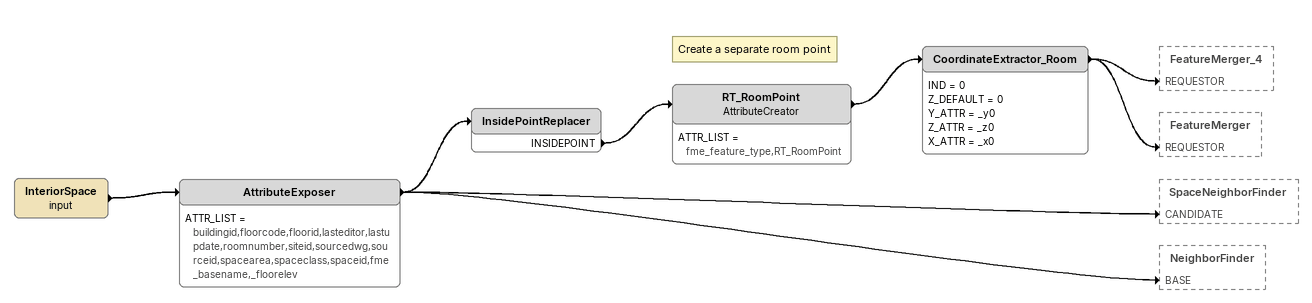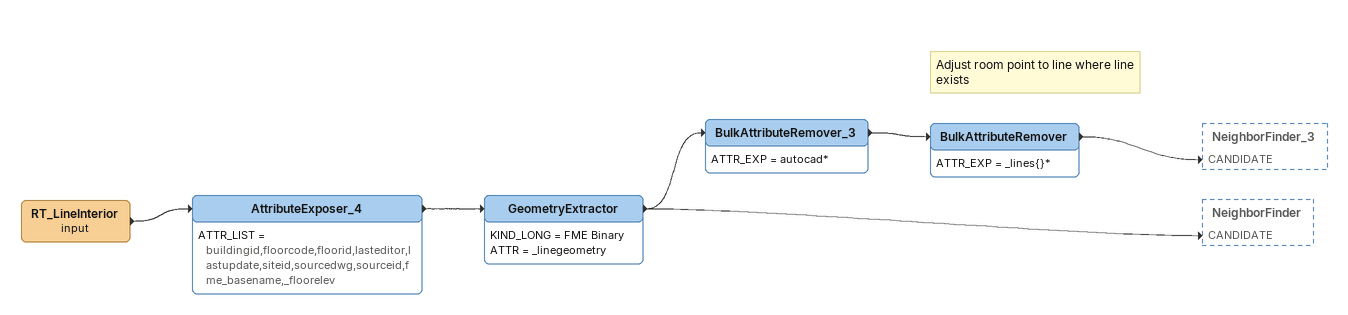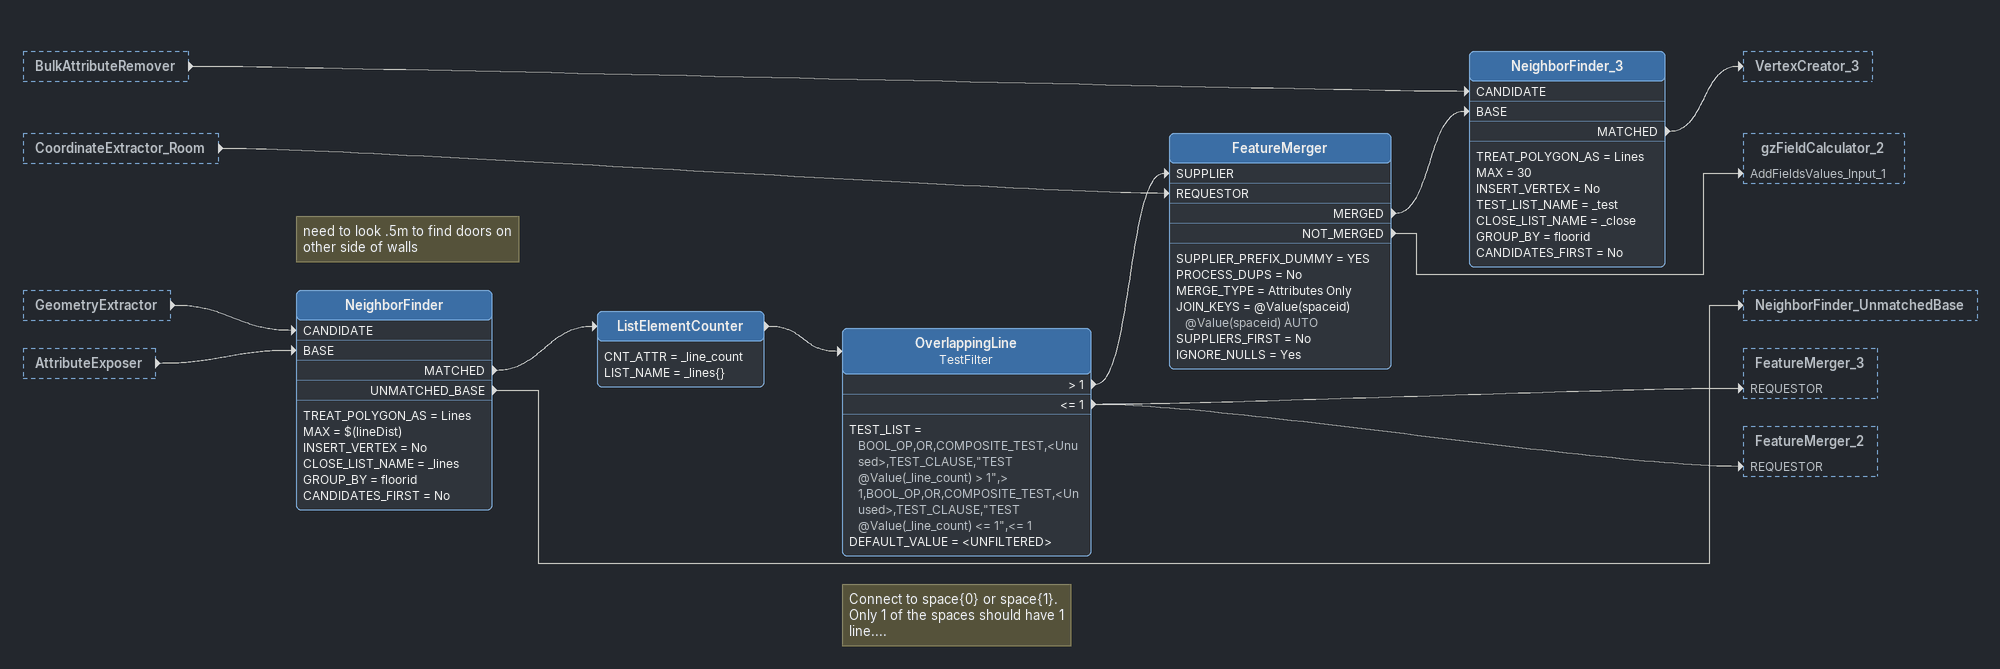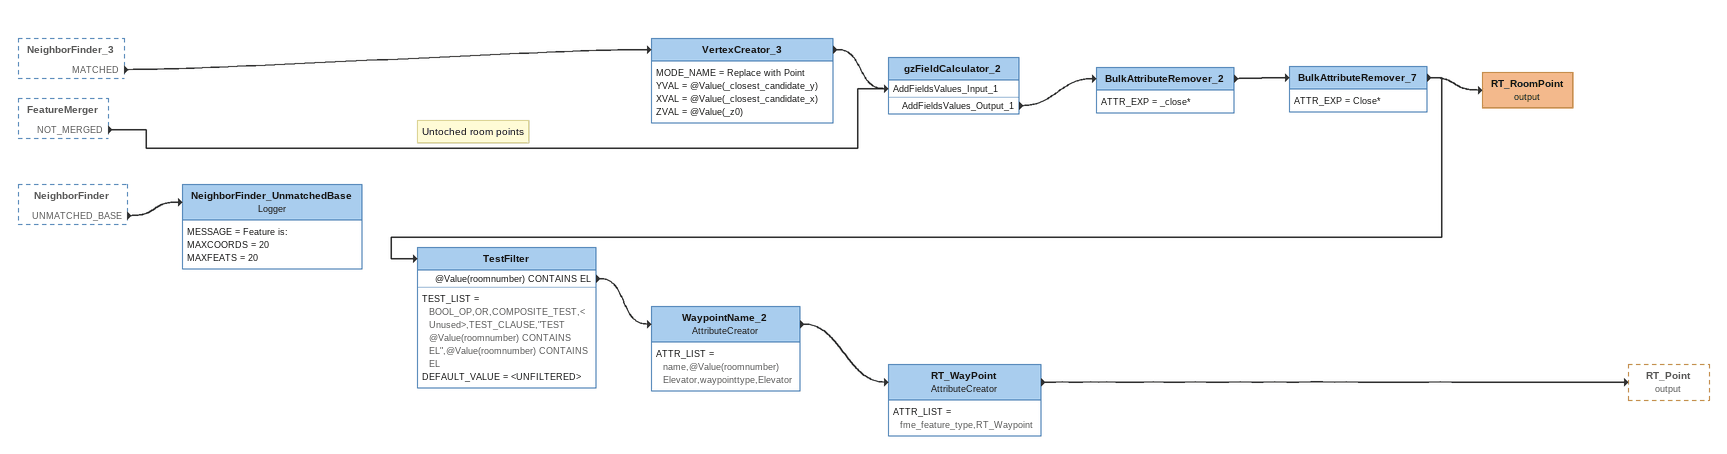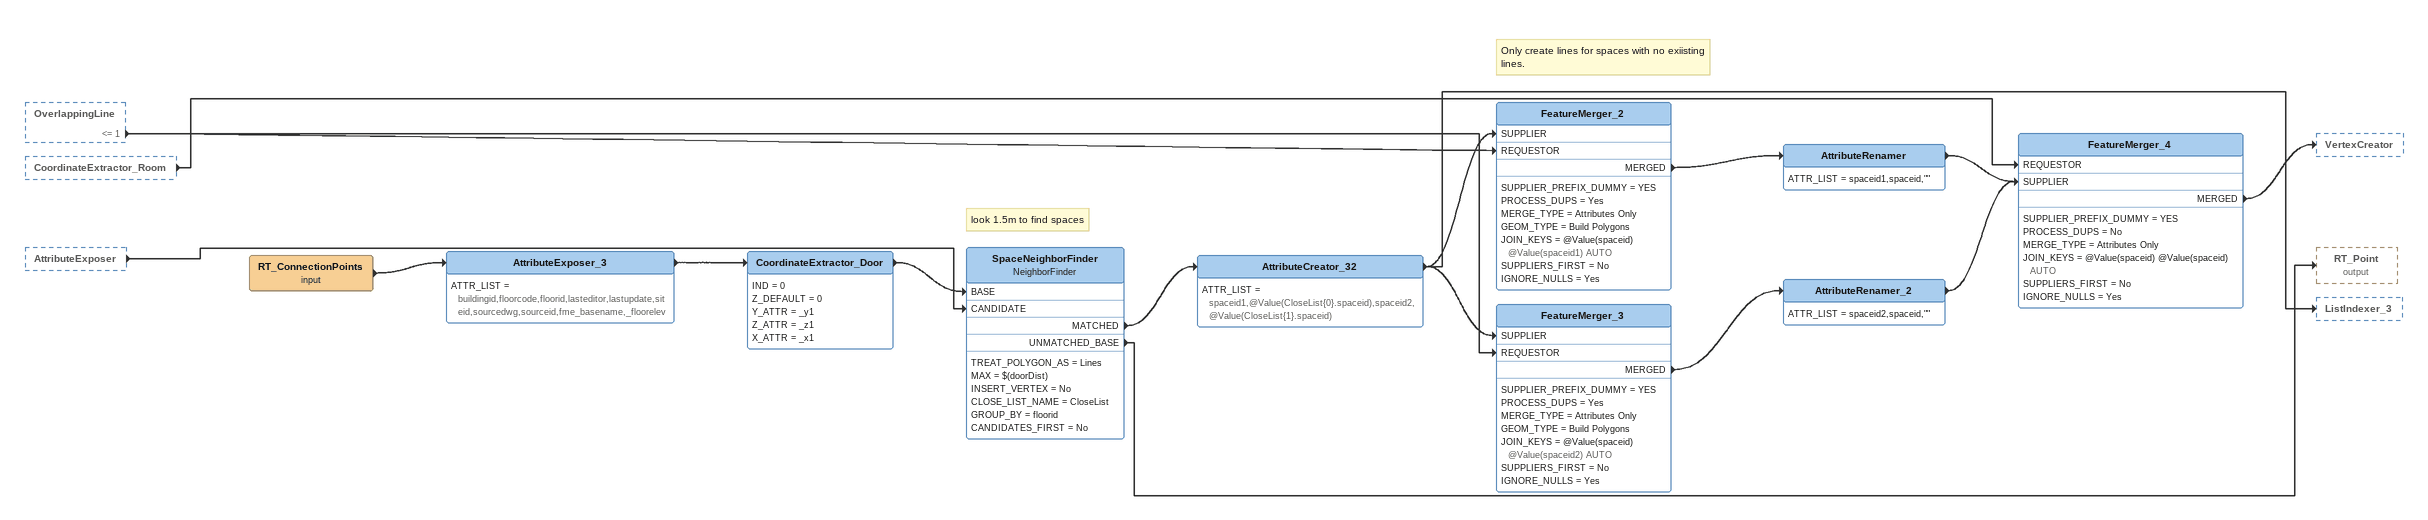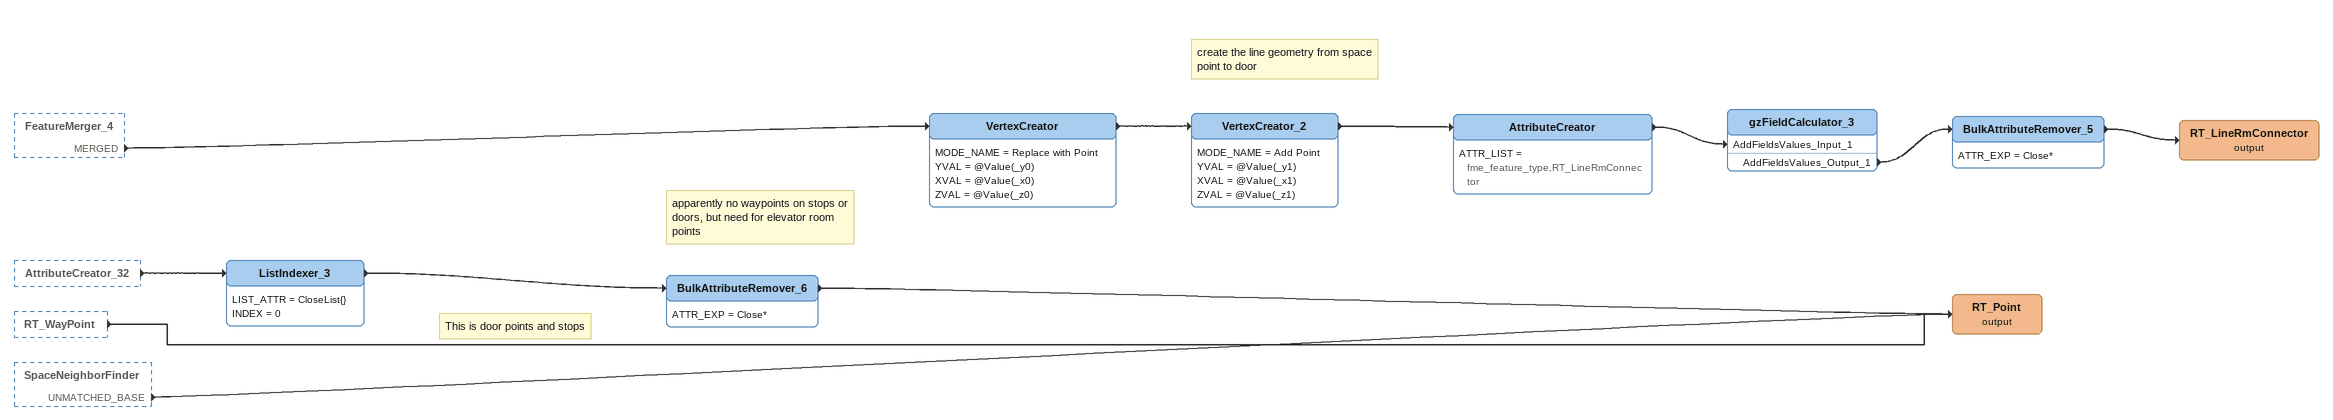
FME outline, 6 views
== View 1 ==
InteriorSpace (input)
    -> AttributeExposer
AttributeExposer
    ATTR_LIST = buildingid,floorcode,floorid,lasteditor,lastupdate,roomnumber,siteid,sourcedwg,sourceid,spacearea,spaceclass,spaceid,fme_basename,_floorelev
    -> SpaceNeighborFinder [CANDIDATE]
    -> NeighborFinder [BASE]
    -> InsidePointReplacer
InsidePointReplacer
    INSIDEPOINT -> RT_RoomPoint
Note: Create a separate room point
RT_RoomPoint: AttributeCreator
    ATTR_LIST = fme_feature_type,RT_RoomPoint
    -> CoordinateExtractor_Room
CoordinateExtractor_Room
    IND = 0
    Z_DEFAULT = 0
    Y_ATTR = _y0
    Z_ATTR = _z0
    X_ATTR = _x0
    -> FeatureMerger_4 [REQUESTOR]
    -> FeatureMerger [REQUESTOR]

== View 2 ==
RT_LineInterior (input)
    -> AttributeExposer_4
AttributeExposer_4
    ATTR_LIST = buildingid,floorcode,floorid,lasteditor,lastupdate,siteid,sourcedwg,sourceid,fme_basename,_floorelev
    -> GeometryExtractor
GeometryExtractor
    KIND_LONG = FME Binary
    ATTR = _linegeometry
    -> NeighborFinder [CANDIDATE]
    -> BulkAttributeRemover_3
BulkAttributeRemover_3
    ATTR_EXP = autocad*
    -> BulkAttributeRemover
Note: Adjust room point to line where line exists
BulkAttributeRemover
    ATTR_EXP = _lines{}*
    -> NeighborFinder_3 [CANDIDATE]

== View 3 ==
BulkAttributeRemover [outside]
    -> NeighborFinder_3 [CANDIDATE]
CoordinateExtractor_Room [outside]
    -> FeatureMerger [REQUESTOR]
GeometryExtractor [outside]
    -> NeighborFinder [CANDIDATE]
AttributeExposer [outside]
    -> NeighborFinder [BASE]
Note: need to look .5m to find doors on other side of walls
NeighborFinder
    TREAT_POLYGON_AS = Lines
    MAX = $(lineDist)
    INSERT_VERTEX = No
    CLOSE_LIST_NAME = _lines
    GROUP_BY = floorid
    CANDIDATES_FIRST = No
    MATCHED -> ListElementCounter
    UNMATCHED_BASE -> NeighborFinder_UnmatchedBase
ListElementCounter
    CNT_ATTR = _line_count
    LIST_NAME = _lines{}
    -> OverlappingLine
Note: Connect to space{0} or space{1}. Only 1 of the spaces should have 1 line....
OverlappingLine: TestFilter
    TEST_LIST = BOOL_OP,OR,COMPOSITE_TEST,<Unused>,TEST_CLAUSE,"TEST @Value(_line_count) > 1",> 1,BOOL_OP,OR,COMPOSITE_TEST,<Unused>,TEST_CLAUSE,"TEST @Value(_line_count) <= 1",<= 1
    DEFAULT_VALUE = <UNFILTERED>
    > 1 -> FeatureMerger [SUPPLIER]
    <= 1 -> FeatureMerger_3 [REQUESTOR]
    <= 1 -> FeatureMerger_2 [REQUESTOR]
FeatureMerger
    SUPPLIER_PREFIX_DUMMY = YES
    PROCESS_DUPS = No
    MERGE_TYPE = Attributes Only
    JOIN_KEYS = @Value(spaceid) @Value(spaceid) AUTO
    SUPPLIERS_FIRST = No
    IGNORE_NULLS = Yes
    MERGED -> NeighborFinder_3 [BASE]
    NOT_MERGED -> gzFieldCalculator_2 [AddFieldsValues_Input_1]
NeighborFinder_3
    TREAT_POLYGON_AS = Lines
    MAX = 30
    INSERT_VERTEX = No
    TEST_LIST_NAME = _test
    CLOSE_LIST_NAME = _close
    GROUP_BY = floorid
    CANDIDATES_FIRST = No
    MATCHED -> VertexCreator_3

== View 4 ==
NeighborFinder_3 [outside]
    MATCHED -> VertexCreator_3
FeatureMerger [outside]
    NOT_MERGED -> gzFieldCalculator_2 [AddFieldsValues_Input_1]
NeighborFinder [outside]
    UNMATCHED_BASE -> NeighborFinder_UnmatchedBase
Note: Untoched room points
VertexCreator_3
    MODE_NAME = Replace with Point
    YVAL = @Value(_closest_candidate_y)
    XVAL = @Value(_closest_candidate_x)
    ZVAL = @Value(_z0)
    -> gzFieldCalculator_2 [AddFieldsValues_Input_1]
gzFieldCalculator_2
    AddFieldsValues_Output_1 -> BulkAttributeRemover_2
BulkAttributeRemover_2
    ATTR_EXP = _close*
    -> BulkAttributeRemover_7
BulkAttributeRemover_7
    ATTR_EXP = Close*
    -> RT_RoomPoint (output)
    -> TestFilter
RT_RoomPoint (output)
TestFilter
    TEST_LIST = BOOL_OP,OR,COMPOSITE_TEST,<Unused>,TEST_CLAUSE,"TEST @Value(roomnumber) CONTAINS EL",@Value(roomnumber) CONTAINS EL
    DEFAULT_VALUE = <UNFILTERED>
    @Value(roomnumber) CONTAINS EL -> WaypointName_2
WaypointName_2: AttributeCreator
    ATTR_LIST = name,@Value(roomnumber) Elevator,waypointtype,Elevator
    -> RT_WayPoint
RT_WayPoint: AttributeCreator
    ATTR_LIST = fme_feature_type,RT_Waypoint
    -> RT_Point (output)
NeighborFinder_UnmatchedBase: Logger
    MESSAGE = Feature is:
    MAXCOORDS = 20
    MAXFEATS = 20

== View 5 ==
OverlappingLine [outside]
    <= 1 -> FeatureMerger_3 [REQUESTOR]
    <= 1 -> FeatureMerger_2 [REQUESTOR]
CoordinateExtractor_Room [outside]
    -> FeatureMerger_4 [REQUESTOR]
AttributeExposer [outside]
    -> SpaceNeighborFinder [CANDIDATE]
RT_ConnectionPoints (input)
    -> AttributeExposer_3
AttributeExposer_3
    ATTR_LIST = buildingid,floorcode,floorid,lasteditor,lastupdate,siteid,sourcedwg,sourceid,fme_basename,_floorelev
    -> CoordinateExtractor_Door
CoordinateExtractor_Door
    IND = 0
    Z_DEFAULT = 0
    Y_ATTR = _y1
    Z_ATTR = _z1
    X_ATTR = _x1
    -> SpaceNeighborFinder [BASE]
Note: look 1.5m to find spaces
SpaceNeighborFinder: NeighborFinder
    TREAT_POLYGON_AS = Lines
    MAX = $(doorDist)
    INSERT_VERTEX = No
    CLOSE_LIST_NAME = CloseList
    GROUP_BY = floorid
    CANDIDATES_FIRST = No
    MATCHED -> AttributeCreator_32
    UNMATCHED_BASE -> RT_Point (output)
AttributeCreator_32
    ATTR_LIST = spaceid1,@Value(CloseList{0}.spaceid),spaceid2,@Value(CloseList{1}.spaceid)
    -> FeatureMerger_2 [SUPPLIER]
    -> FeatureMerger_3 [SUPPLIER]
    -> ListIndexer_3
Note: Only create lines for spaces with no exiisting lines.
FeatureMerger_2
    SUPPLIER_PREFIX_DUMMY = YES
    PROCESS_DUPS = Yes
    MERGE_TYPE = Attributes Only
    GEOM_TYPE = Build Polygons
    JOIN_KEYS = @Value(spaceid) @Value(spaceid1) AUTO
    SUPPLIERS_FIRST = No
    IGNORE_NULLS = Yes
    MERGED -> AttributeRenamer
AttributeRenamer
    ATTR_LIST = spaceid1,spaceid,""
    -> FeatureMerger_4 [SUPPLIER]
FeatureMerger_3
    SUPPLIER_PREFIX_DUMMY = YES
    PROCESS_DUPS = Yes
    MERGE_TYPE = Attributes Only
    GEOM_TYPE = Build Polygons
    JOIN_KEYS = @Value(spaceid) @Value(spaceid2) AUTO
    SUPPLIERS_FIRST = No
    IGNORE_NULLS = Yes
    MERGED -> AttributeRenamer_2
AttributeRenamer_2
    ATTR_LIST = spaceid2,spaceid,""
    -> FeatureMerger_4 [SUPPLIER]
FeatureMerger_4
    SUPPLIER_PREFIX_DUMMY = YES
    PROCESS_DUPS = No
    MERGE_TYPE = Attributes Only
    JOIN_KEYS = @Value(spaceid) @Value(spaceid) AUTO
    SUPPLIERS_FIRST = No
    IGNORE_NULLS = Yes
    MERGED -> VertexCreator

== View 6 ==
FeatureMerger_4 [outside]
    MERGED -> VertexCreator
AttributeCreator_32 [outside]
    -> ListIndexer_3
RT_WayPoint [outside]
    -> RT_Point (output)
SpaceNeighborFinder [outside]
    UNMATCHED_BASE -> RT_Point (output)
VertexCreator
    MODE_NAME = Replace with Point
    YVAL = @Value(_y0)
    XVAL = @Value(_x0)
    ZVAL = @Value(_z0)
    -> VertexCreator_2
Note: create the line geometry from space point to door
VertexCreator_2
    MODE_NAME = Add Point
    YVAL = @Value(_y1)
    XVAL = @Value(_x1)
    ZVAL = @Value(_z1)
    -> AttributeCreator
AttributeCreator
    ATTR_LIST = fme_feature_type,RT_LineRmConnector
    -> gzFieldCalculator_3 [AddFieldsValues_Input_1]
gzFieldCalculator_3
    AddFieldsValues_Output_1 -> BulkAttributeRemover_5
BulkAttributeRemover_5
    ATTR_EXP = Close*
    -> RT_LineRmConnector (output)
RT_LineRmConnector (output)
Note: This is door points and stops
ListIndexer_3
    LIST_ATTR = CloseList{}
    INDEX = 0
    -> BulkAttributeRemover_6
Note: apparently no waypoints on stops or doors, but need for elevator room points
BulkAttributeRemover_6
    ATTR_EXP = Close*
    -> RT_Point (output)
RT_Point (output)
